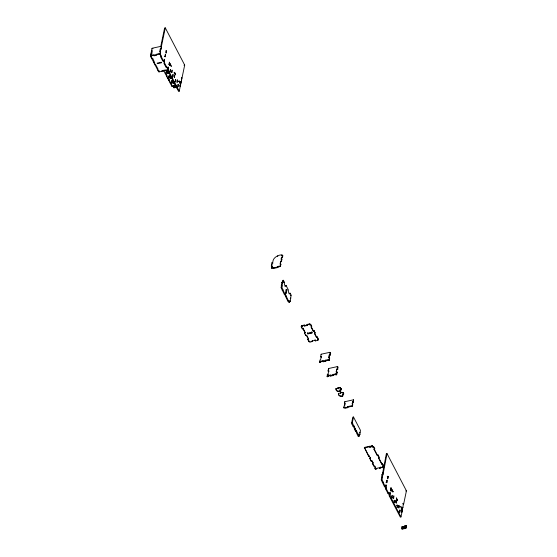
<?xml version="1.0" encoding="UTF-8"?>
<svg xmlns="http://www.w3.org/2000/svg" width="557" height="557" viewBox="0 0 557 557"><rect width="100%" height="100%" fill="white"/><g stroke="black" fill="none" stroke-linecap="round" stroke-linejoin="round"><path stroke-width="0.84" d="M151.476 55.916L150.703 56.542L151.379 56.396L151.205 55.38L153.892 54.795L154.066 55.811L156.754 55.22L156.58 54.203L159.267 53.618L159.441 54.635L160.11 54.489L160.618 52.073L160.339 51.536L159.671 51.683L160.277 48.786L160.945 48.64L161.224 49.169L161.627 47.234L161.349 46.704L160.681 46.851L164.614 27.996L165.29 27.85L184.687 65.099L179.236 91.209L178.567 91.355L167.204 69.534L167.873 69.388L168.381 66.972L168.151 69.917L158.745 71.978L150.432 56.013L152.047 48.278L160.778 46.37M151.782 54.461L152.214 50.548L151.539 50.694L151.817 51.223M155.243 64.577L154.136 62.447L154.031 62.927L154.707 62.781L152.59 58.039M179.236 91.209L159.838 53.952L165.29 27.85M159.518 71.345L159.413 71.832L159.239 70.816M164.963 56.354L165.366 54.419L165.241 56.884L164.963 56.354L164.294 56.501M164.231 61.723L164.357 59.258L163.953 61.186L163.285 61.333M165.366 73.092L165.262 73.58L165.937 73.427L167.044 75.557L166.376 75.703M168.729 72.57L166.209 73.12L166.237 71.136L166.905 70.99L167.184 71.519M166.905 70.99L166.808 71.47L168.82 71.031M169.258 64.605L169.391 62.133L169.439 65.622L169.363 64.118M168.771 78.043L168.799 76.058L169.467 75.912L169.746 76.441L169.077 76.588L168.771 78.043L172.134 77.305M170.01 71.463L170.414 69.528L170.289 71.992L170.01 71.463L169.342 71.609M169.467 75.912L169.37 76.393L170.714 76.1M168.966 80.013L168.868 80.493L169.537 80.347L168.43 78.217L167.761 78.363L166.473 75.223M171.695 71.992L172.099 70.057L171.974 72.521L171.695 71.992L171.027 72.138M170.351 82.673L170.254 83.153L170.922 83.007L171.361 80.981L172.036 80.835L172.308 81.364L171.64 81.517L171.361 80.981M172.21 81.851L172.036 80.835M174.55 72.73L174.654 72.25L175.664 74.861L174.55 72.73L173.881 72.876M175.385 86.565A5.563 3.203 -27.5 0 1 174.995 85.082L175.274 85.611L171.918 86.349L172.016 85.862M175.107 73.796L175.211 73.315M173.359 85.569L173.262 86.056L172.983 85.52L175.671 84.936M177.258 87.15L173.902 87.888L173.923 85.903M174.494 86.238L174.599 85.757L174.773 86.774L174.494 86.238L176.513 85.799M178.985 81.245L179.089 80.765L180.099 83.376L178.985 81.245L178.317 81.392M180.245 86.37L180.169 84.873L180.447 85.409M272.262 266.427L271.586 266.573L271.308 266.044L272.018 262.66L272.686 262.514L273.09 260.579A6.357 3.662 -27.5 0 1 277.316 256.011L278.263 255.586A6.357 3.662 -27.5 0 1 281.967 254.953L282.141 255.962L282.81 255.816L282.538 255.287L281.863 255.433L281.967 254.953M271.586 266.573L272.115 264.039M271.579 267.833L273.591 267.388L273.87 267.924L271.858 268.363L271.983 265.898L271.308 266.044M271.858 268.363L272.122 267.075M282.538 255.287L282.127 257.223L281.459 257.369L281.055 259.304L281.724 259.151L281.32 261.087L280.651 261.233L280.046 264.136L280.714 263.99L280.31 265.919L277.623 266.511L277.804 267.527L273.772 268.404L273.591 267.388M277.804 267.527L277.623 266.511M280.47 263.941L280.651 261.233M281.466 259.186L281.459 257.369M277.901 267.04L280.589 266.455L280.714 263.99M280.93 261.769L281.598 261.623L281.724 259.151M281.738 257.898L282.406 257.752L282.81 255.816M284.488 294.054L287.711 300.926L288.387 300.78L285.156 293.908L284.383 294.535L281.16 287.67L281.891 282.302L282.566 282.155L282.845 282.684L283.346 280.268L282.678 280.415L282.169 282.838L281.891 282.302M285.059 294.388L281.835 287.523L282.566 282.155M285.581 293.448L286.013 289.536L286.688 289.389L286.966 289.918L286.256 293.302L286.688 289.389M287.711 300.926L287.816 300.439L288.923 302.569L289.591 302.423L289.898 300.975L289.222 301.121L289.501 301.65L290.176 301.504L291.109 295.168L290.072 293.177A2.207 0.773 77.7 0 1 288.916 293.135A2.207 0.773 77.7 0 1 288.408 289.981L286.047 285.456A2.207 0.773 77.7 0 1 284.892 285.421A2.207 0.773 77.7 0 1 284.39 282.267L283.346 280.268M288.387 300.78L288.484 300.293L289.591 302.423M302.291 328.915L303.064 328.282L302.291 328.915L301.184 326.785L301.957 326.158L301.678 325.622L304.366 325.037L304.54 326.054L307.227 325.462L307.053 324.453L309.741 323.861L309.915 324.877L310.688 324.251L310.019 324.397M301.184 326.785L301.852 326.639L301.678 325.622M301.852 326.639L301.957 326.158M304.54 326.054L304.366 325.037M304.505 333.17L305.278 332.543L304.505 333.17L305.619 335.3L306.287 335.154L308.508 339.415L307.833 339.561L308.94 341.685L309.713 341.058L309.894 342.075L312.581 341.483L312.4 340.473L312.581 341.483M305.619 335.3L305.716 334.82M307.889 333.915L307.715 332.898L307.889 333.915L311.92 333.037L311.746 332.021L311.92 333.037M309.915 324.877L309.741 323.861M307.833 339.561L308.606 338.928M313.243 331.262L314.016 330.635L313.243 331.262L311.029 327.008L311.802 326.374L310.688 324.251M308.94 341.685L309.044 341.204M316.571 337.646L317.344 337.02L316.571 337.646L314.35 333.392L315.123 332.759L314.016 330.635M315.269 340.898L315.088 339.881L315.269 340.898L317.956 340.313L317.775 339.297M317.956 340.313L317.678 339.777L318.451 339.15L317.344 337.02M320.616 356.647L321.117 354.231L329.855 352.323L329.751 352.804L330.426 352.658L330.023 354.593L329.347 354.739L328.741 357.643L329.417 357.497L329.695 358.026L329.187 360.442L328.519 360.588L328.338 359.578L325.65 360.163L325.831 361.18L323.144 361.765L322.963 360.748L320.275 361.34L320.456 362.356L319.781 362.503L319.906 360.031L320.581 359.885L321.285 356.501L320.616 356.647L320.895 357.183L321.563 357.037L321.285 356.501M319.781 362.503L320.052 361.208M320.456 362.356L320.275 361.34M323.144 361.765L322.963 360.748M325.831 361.18L325.65 360.163M328.519 360.588L328.616 360.107L325.929 360.692M329.02 358.172L329.347 354.739M329.187 360.442L329.417 357.497M329.626 355.275L330.301 355.129L330.426 352.658M337.138 372.32L336.463 372.466L336.184 371.93L336.86 371.784L337.138 372.32L336.63 374.736L335.962 374.882L335.78 373.865L333.093 374.45L333.274 375.467L330.586 376.059L330.405 375.042L327.718 375.627L327.899 376.643L327.224 376.79L327.349 374.325L328.024 374.179L328.727 370.795L328.059 370.941L328.338 371.47L329.006 371.324L328.727 370.795M328.059 370.941L328.56 368.525L337.298 366.617L337.577 367.147M327.899 376.643L327.718 375.627M330.586 376.059L330.405 375.042M333.274 375.467L333.093 374.45M335.962 374.882L335.78 373.865M336.184 371.93L336.79 369.033L337.465 368.887L337.869 366.952L337.194 367.098L337.298 366.617M336.463 372.466L336.79 369.033M336.63 374.736L336.86 371.784M337.069 369.563L337.744 369.416L337.869 366.952M337.988 387.728L338.162 388.737L337.988 387.728L339.331 387.428L339.61 387.964M339.331 387.428L339.227 387.916L340.571 387.623L340.647 389.12L341.323 388.974L341.044 388.438L340.369 388.584L340.647 389.12M340.167 389.552L340.146 391.536L340.167 389.552L340.842 389.406L341.044 388.438M340.369 388.584L340.571 387.623M340.675 393.562L340.494 392.546L341.838 392.253L342.116 392.782M340.445 390.088L341.121 389.942L341.323 388.974M341.838 392.253L341.74 392.734L343.084 392.441L343.363 392.977M342.68 394.377L342.652 396.361L342.68 394.377L343.349 394.231L343.551 393.263L342.882 393.409L343.084 392.441M342.959 394.906L343.627 394.76L343.551 393.263M343.578 407.515L344.922 407.223L345.201 407.752L343.857 408.044L343.578 407.515L345.062 403.498L344.386 403.644L344.665 404.18L345.333 404.034M344.386 403.644L344.79 401.715L353.528 399.801L353.396 402.272L352.727 402.419L352.323 404.347L352.449 401.882L353.124 401.736L353.528 399.801M344.665 404.18L344.79 401.715M352.045 403.818L352.72 403.672L352.316 405.607L347.61 406.631L347.784 407.647L345.096 408.239L344.922 407.223M347.784 407.647L347.61 406.631M347.888 407.167L352.588 406.137L352.72 403.672M353.18 426.62L353.953 425.994L353.18 426.62L351.613 422.944L352.832 417.144L353.5 416.998L360.428 430.303L359.899 434.704L359.223 434.85L358.952 434.321L359.62 434.168L359.899 434.704M353.848 426.474L352.289 422.798L353.5 416.998M355.672 431.41L356.445 430.784L355.672 431.41L353.277 426.14M356.348 431.264L353.953 425.994M358.165 436.201L358.938 435.574L358.165 436.201L355.777 430.93M358.84 436.054L356.445 430.784M358.269 435.72L358.548 436.249L359.216 436.103L359.62 434.168M369.472 455.793L368.699 456.427L364.369 447.424L369.744 446.254L369.918 447.271L371.261 446.972L371.087 445.955L372.431 445.663L372.884 447.215L373.656 446.582L372.981 446.728M369.918 447.271L369.744 446.254M368.699 456.427L368.804 455.939M372.884 447.215L372.431 445.663M369.806 458.557L370.579 457.924L369.806 458.557L371.192 461.217L371.867 461.071L372.974 463.194L372.306 463.34L373.691 466.007L374.36 465.861L375.467 467.984L374.798 468.131L375.348 469.196L376.692 468.903L376.797 468.423M371.192 461.217L369.911 458.07M377.319 455.73L378.092 455.097L377.319 455.73L373.991 449.339L374.764 448.712L373.656 446.582M373.991 449.339L374.764 448.712M372.306 463.34L373.079 462.714L371.965 460.583M372.974 463.194L373.079 462.714M373.691 466.007L373.789 465.52M374.798 468.131L375.571 467.504L374.833 466.084M375.467 467.984L375.571 467.504M375.348 469.196L375.453 468.716M378.544 456.643L378.642 456.162M381.754 464.246L382.527 463.612L381.754 464.246L378.426 457.854L379.199 457.227L378.092 455.097M379.38 468.319L379.484 467.831L380.828 467.539L380.549 467.01L380.723 468.019L379.38 468.319L379.108 467.783L376.421 468.374L376.692 468.903M380.723 468.019L380.828 467.539M383.515 466.954L383.411 467.434L382.067 467.727L382.172 467.246L383.515 466.954L382.958 465.889L383.634 465.743L382.527 463.612M383.411 467.434L382.958 465.889M382.861 466.369L383.634 465.743M385.012 487.076L385.688 486.929L385.27 486.129L384.497 486.762L381.273 479.89L382.005 474.522L382.68 474.376L382.951 474.905L382.283 475.058L382.005 474.522M382.283 475.058L386.349 453.739L387.018 453.586L406.422 490.842L403.693 503.897L403.024 504.043M385.172 486.609L381.942 479.744L382.68 474.376M382.951 474.905L387.018 453.586M384.497 486.762L384.602 486.275M387.825 493.147L387.923 492.66L389.037 494.79L389.705 494.644L388.598 492.513L387.825 493.147L385.604 488.886L385.562 486.317M386.3 482.773L386.704 480.837M385.688 486.929L386.092 484.994L385.416 485.14M386.697 482.09L387.101 480.162L386.976 482.627L386.697 482.09L386.022 482.237M387.909 476.291L387.783 478.755L388.187 476.827L387.909 476.291L387.233 476.437M388.494 493.001L386.279 488.74L386.092 484.994M402.217 507.907L402.885 507.761L402.607 507.232L402.182 511.145L401.506 511.291L401.228 510.762L401.903 510.616L401.98 512.113L400.97 516.945L400.295 517.091L389.211 495.807L389.712 493.391L390.387 493.244L390.109 492.708L389.44 492.854M389.705 494.644L390.109 492.708M391.118 487.876L390.715 489.812L391.167 491.358L391.397 488.405L391.118 487.876L390.45 488.023M400.97 516.945L389.879 495.66L390.387 493.244M391.348 497.881L391.62 496.593M391.745 497.206L392.149 495.27L392.024 497.735L391.745 497.206L391.07 497.352M393.061 491.601L392.957 492.082L391.954 489.471L393.061 491.601L392.386 491.747M393.033 498.411L393.305 497.123M393.43 497.728L393.834 495.8L393.708 498.264L393.43 497.728L392.755 497.874M394.05 502.156L394.043 500.339M394.99 500.722L394.586 502.658L394.711 500.193L394.99 500.722L394.314 500.868M395.735 502.686L395.728 500.868M396.675 501.251L396.271 503.187L396.396 500.722L396.675 501.251L395.999 501.397M397.392 500.597L396.382 497.986L397.392 500.597L396.723 500.743M397.273 505.115L397.148 507.58L397.552 505.645L397.273 505.115L396.605 505.262M398.958 505.645L398.833 508.109L399.237 506.174L398.958 505.645L398.29 505.791M399.71 512.503L399.835 510.038L399.71 512.503L399.042 512.649L399.446 510.713L400.114 510.567M401.827 509.112L400.817 506.501L401.827 509.112L401.158 509.258M402.746 503.507L403.421 503.361L402.885 507.761M405.9 526.24L405.621 525.711L406.297 525.564L405.893 527.493L405.218 527.639L405.447 528.419L402.084 529.15L402.112 527.166L402.781 527.019L403.059 527.556L402.391 527.702L402.112 527.166M402.084 529.15L402.641 526.476M402.781 527.019L402.683 527.507L404.695 527.061L405.002 525.613L405.67 525.467L405.949 525.996L401.332 527.006M403.059 527.556L403.31 526.372M405.447 528.419L405.218 527.639M405.496 528.175L406.164 528.029L406.297 525.564M152.994 48.661L152.319 48.807L152.047 48.278M151.504 53.932L150.836 54.078L151.107 54.607M150.432 56.013L159.838 53.952M152.486 58.527L151.817 58.673L150.808 56.062M155.138 65.058L155.814 64.911L158.028 69.165L157.359 69.319L157.457 68.831L158.466 71.442L159.142 71.296M168.311 64.215L168.987 64.069M184.019 65.246L184.687 65.099M164.893 70.168L166.237 69.876M165.93 72.584L169.293 71.853M169.293 72.744L167.615 73.113L167.894 73.649L169.572 73.28M168.493 77.507L171.013 76.957M171.862 77.667L170.177 78.036L170.456 78.572L172.134 78.203M168.311 79.428L168.987 79.282M171.932 81.315L173.276 81.023M173.046 81.51L173.721 81.364M174.418 81.698L171.055 82.429L171.333 82.965L174.696 82.227M174.425 82.589L172.747 82.958L173.018 83.494L174.703 83.125M180.482 82.171L181.157 82.025L180.879 81.489L180.753 83.954L180.078 84.1M179.298 85.987L179.967 85.841M173.624 87.352L176.98 86.62M281.334 259.834L282.002 259.687M272.965 263.043L272.296 263.189L272.018 262.66M280.324 264.666L280.993 264.519M273.494 267.875L277.525 266.991M283.715 282.413L284.39 282.267M281.188 285.685L281.856 285.539M281.466 286.221L282.134 286.068M286.047 285.456L285.379 285.609A2.207 0.773 77.7 0 1 284.926 286.27M281.16 287.67L281.835 287.523M282.267 289.8L282.942 289.647M282.169 290.281L282.838 290.134M286.291 290.065L286.966 289.918M285.309 292.919L285.978 292.773M290.072 293.177L289.396 293.323A2.207 0.773 77.7 0 1 289.146 293.915M285.595 296.185L286.27 296.039M290.434 295.321L291.109 295.168M285.497 296.665L286.166 296.519M290.211 298.267L290.879 298.12M301.574 326.11L304.261 325.518M306.949 324.933L309.636 324.348M304.644 325.567L307.332 324.982M307.61 333.385L311.642 332.501M307.986 333.434L312.017 332.55M315.123 332.759L314.454 332.912L316.668 337.166M312.303 340.954L314.99 340.369M311.335 341.295L312.679 341.002M330.705 353.194L330.029 353.34L329.855 352.323M319.502 361.966L320.178 361.82M322.865 361.235L325.553 360.644M328.24 360.059L328.909 359.913M320.553 361.869L323.241 361.284M326.945 376.26L327.62 376.114M330.308 375.522L332.995 374.938M335.683 374.353L336.351 374.2M327.996 376.163L330.684 375.571M333.371 374.986L336.059 374.401M340.146 391.536A5.563 3.203 -27.5 0 1 336.15 389.183L335.871 388.647L337.883 388.208M342.652 396.361A5.563 3.203 -27.5 0 1 338.656 394.001L338.377 393.472L340.397 393.026M343.161 393.938L343.829 393.792M344.825 407.703L347.512 407.118M351.613 422.944L352.289 422.798M352.17 424.009L352.846 423.863M352.073 424.497L352.741 424.35M354.663 428.799L355.338 428.653M354.565 429.287L355.234 429.141M355.115 430.352L355.791 430.199M359.356 432.385L360.024 432.239M357.162 433.59L357.831 433.443M357.058 434.077L357.733 433.924M364.264 447.912L369.639 446.735M370.983 446.442L372.327 446.15M370.015 446.784L371.359 446.491L371.087 445.955M380.452 467.49L381.796 467.198L382.067 467.727M382.408 472.587L383.084 472.44M382.687 473.123L383.355 472.977M381.399 477.426L382.074 477.279M381.677 477.955L382.346 477.809M387.512 476.973L388.187 476.827M381.273 479.89L381.942 479.744M382.381 482.021L383.056 481.875M382.283 482.501L382.951 482.355M385.695 485.669L386.37 485.523M385.291 487.605L385.966 487.459M385.709 488.405L386.377 488.259M385.604 488.886L386.279 488.74M390.722 488.552L391.397 488.405M390.422 490.007L391.091 489.861M390.701 490.536L391.369 490.39M405.747 490.989L406.422 490.842M389.308 495.326L389.984 495.173M389.211 495.807L389.879 495.66M396.271 499.197L396.939 499.051M396.821 500.263L397.496 500.116M396.883 505.791L397.552 505.645M398.568 506.32L399.237 506.174M401.256 508.778L401.931 508.632M401.813 509.843L402.481 509.697M398.763 512.12L399.432 511.974M401.026 511.73L401.701 511.577M401.305 512.259L401.98 512.113M401.806 528.621L405.169 527.883M282.127 257.223L282.406 257.752M281.32 261.087L281.598 261.623M330.023 354.593L330.301 355.129M337.465 368.887L337.744 369.416M277.518 255.921L277.797 256.457M353.124 401.736L353.396 402.272M352.449 401.882L352.727 402.419M280.31 265.919L280.589 266.455M310.59 324.731L311.697 326.862M313.911 331.116L315.025 333.246M317.239 337.5L318.346 339.631M181.965 78.154L181.686 77.625L181.561 80.09M403.421 503.361L403.693 503.897M311.126 326.52L313.34 330.781M352.316 405.607L352.588 406.137M373.552 447.069L374.666 449.193M377.987 455.577L379.094 457.708M382.422 464.092L383.529 466.223M374.095 448.858L377.416 455.243M378.523 457.374L381.851 463.758M340.842 389.406L341.121 389.942M343.349 394.231L343.627 394.76M321.117 354.231L321.396 354.767M328.56 368.525L328.839 369.054M324.209 360.943L324.487 361.472M331.652 375.23L331.93 375.766M340.494 392.546L340.773 393.075M401.903 510.616L402.182 511.145M344.658 405.433L344.929 405.962M289.898 300.975L290.176 301.504M328.024 374.179L328.303 374.708M327.349 374.325L327.627 374.854M160.214 54.001L161.321 56.132L160.548 56.765L162.769 61.019L163.542 60.393L164.649 62.516L163.876 63.15L166.09 67.404L166.863 66.777L167.977 68.908M303.064 328.282L304.909 331.833M306.761 335.384L308.237 338.217M358.938 435.574L359.216 436.103M302.959 328.769L305.18 333.023M309.615 341.538L309.894 342.075M369.375 456.28L370.482 458.404M301.281 326.305L302.019 327.725M307.937 339.074L308.675 340.494M364.369 447.424L368.428 455.229M372.403 462.86L373.441 464.858M405.002 525.613L405.28 526.142M405.893 527.493L406.164 528.029M166.237 71.136L166.508 71.665M168.799 76.058L169.077 76.588M164.788 70.655L164.517 70.119L161.829 70.711L162.101 71.24M170.922 83.007L171.737 85.332M169.314 80.674L170.01 82.004M163.786 70.739L171.918 86.349M155.131 54.983L155.41 55.512M163.173 70.419L163.445 70.948M339.867 391.007A5.563 3.203 -27.5 0 1 335.871 388.647M342.374 395.825A5.563 3.203 -27.5 0 1 338.377 393.472M176.827 87.407A5.563 3.203 -27.5 0 1 175.991 87.08M177.592 88.027A5.563 3.203 -27.5 0 1 175.664 87.094M166.174 50.555L166.049 53.019L166.174 50.555M170.219 63.735L171.229 66.346L170.219 63.735M172.983 74.45L172.851 76.922L172.983 74.45M174.668 74.979L174.536 77.444L174.668 74.979M175.546 79.373L175.42 81.844L175.546 79.373M177.23 79.902L177.105 82.366L177.23 79.902M178.108 84.295L177.982 86.767L178.108 84.295M161.168 62.259L157.137 63.143L157.415 63.672L161.446 62.788L161.168 62.259"/></g></svg>
